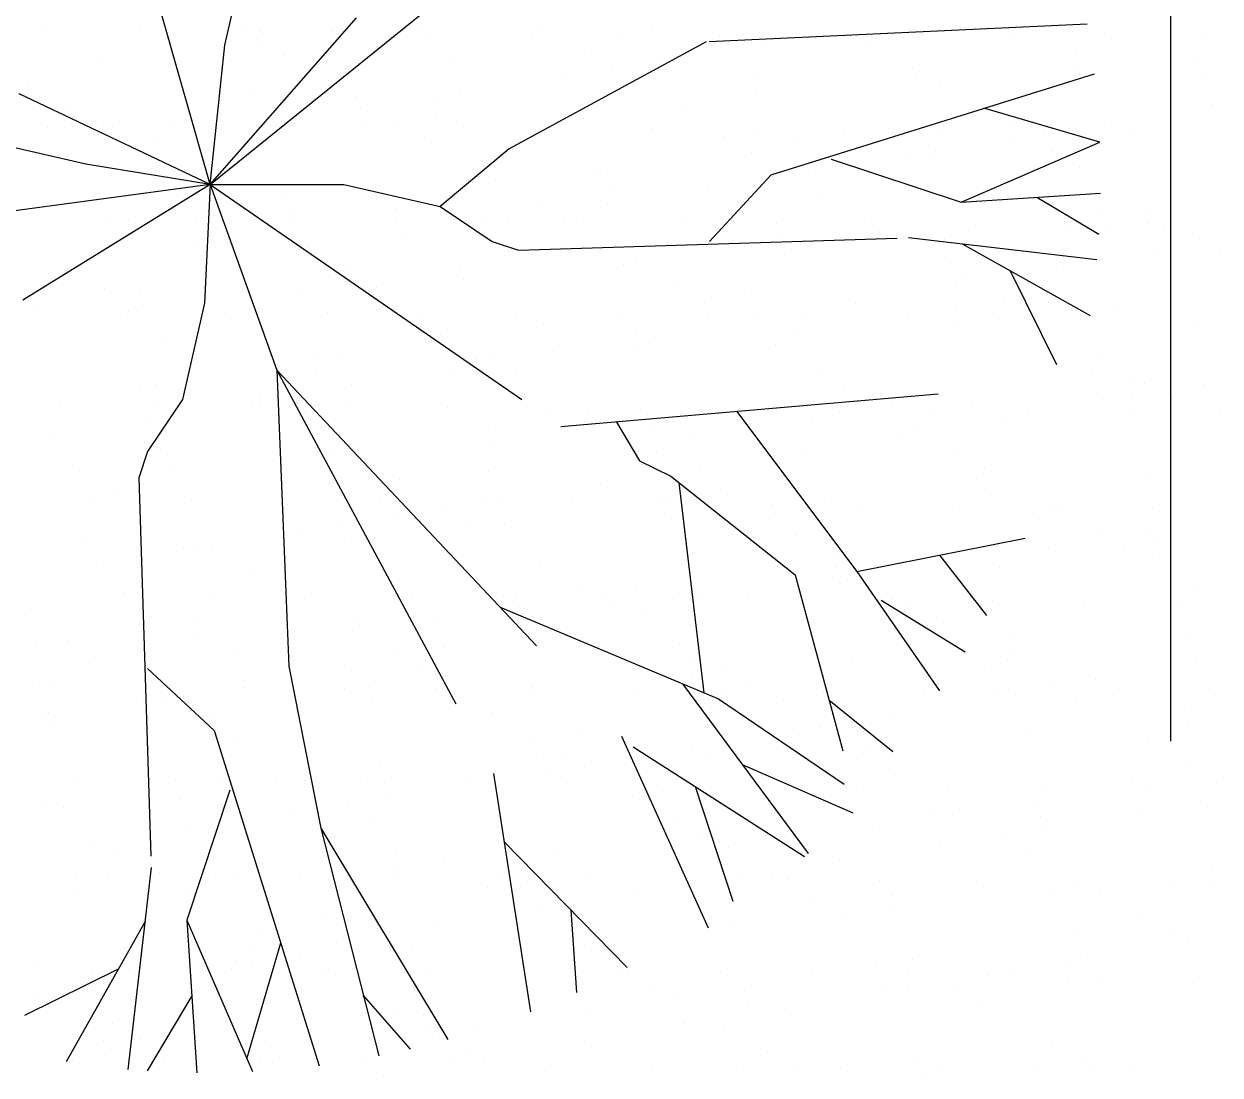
# Model space of a CAD drawing. Header units: millimetres. Extents: x -3 to 53, y -269 to 39.
# Drawn here: x 7.072 to 8.849, y 36.054 to 37.616 of the extents above; entities that cross this region are included whole.
import ezdxf
from ezdxf.enums import TextEntityAlignment as Align
from ezdxf.xclip import XClip

# ---------------------------------------------------------------- set-up
doc = ezdxf.new("R2010")
doc.units = ezdxf.units.MM
doc.header["$LTSCALE"] = 15
doc.header["$XCLIPFRAME"] = 2
for name, pattern in [('ACAD_ISO07W100', [3, 0, -3]), ('HIDDEN2', [0.1875, 0.125, -0.0625]), ('PHANTOM', [63.5, 31.75, -6.35, 6.35, -6.35, 6.35, -6.35]), ('PHANTOM2', [1.25, 0.625, -0.125, 0.125, -0.125, 0.125, -0.125])]:
    doc.linetypes.add(name, pattern=pattern)
doc.layers.get('0').update_dxf_attribs({"color": 250})
for name, color, linetype in [('A-EJES', 251, 'PHANTOM'), ('A-PROYECCIONES', 250, 'HIDDEN2'), ('DLP_VERDE', 250, 'Continuous')]:
    doc.layers.add(name, color=color, linetype=linetype)
doc.layers.add('A-MUROS', color=252, linetype='Continuous', lineweight=30)
doc.styles.add('R80', font='ARIALN.TTF', dxfattribs={"height": 2.03})

# ---------------------------------------------------------------- blocks, each defined once
blk = doc.blocks.new('A$C9f73720c')
at = {"layer": 'A-PROYECCIONES', "linetype": 'HIDDEN2', "ltscale": 0.3}
for p, q in [((39.5104, 95.2711), (39.3706, 94.7219)), ((39.5878, 94.7583), (39.5841, 95.2598)), ((39.6838, 95.2376), (39.5854, 95.0877)), ((39.7088, 95.0147), (39.6838, 95.2378)), ((39.7088, 95.0147), (39.7566, 95.2166)), ((39.7347, 95.124), (39.814, 95.1965)), ((39.7365, 94.9243), (39.8492, 95.1827)), ((39.7687, 94.9981), (39.926, 95.1486)), ((39.854, 94.3484), (40.0147, 95.1015)), ((39.8277, 95.0545), (39.9809, 95.0794)), ((39.5912, 94.8486), (39.7088, 95.0147)), ((40.1888, 94.7061), (40.2141, 94.9597)), ((39.585, 94.365), (39.7365, 94.9243)), ((40.2013, 94.8308), (40.3076, 94.8712)), ((40.2399, 94.728), (40.3498, 94.825)), ((40.1888, 94.7061), (40.3939, 94.7716)), ((39.5876, 94.7567), (39.5878, 94.7583)), ((39.6558, 94.6398), (39.5876, 94.7567)), ((39.3706, 94.7219), (39.4369, 94.3959)), ((39.9087, 94.6046), (40.1888, 94.7061)), ((40.3589, 94.6108), (40.46, 94.6793)), ((39.9723, 94.4833), (40.1669, 94.6172)), ((40.1669, 94.6172), (40.4374, 94.6082)), ((40.3096, 94.4543), (40.4856, 94.5957)), ((40.4132, 94.4597), (40.5299, 94.5956)), ((39.358, 93.9557), (39.117, 94.5524)), ((40.2726, 94.4097), (40.5684, 94.5148)), ((40.341, 94.312), (40.5713, 94.5081)), ((39.9372, 94.4454), (39.9723, 94.4833)), ((39.9849, 94.4919), (40.2946, 94.4362)), ((40.0848, 94.1837), (40.3096, 94.4543)), ((39.8713, 94.4293), (39.9372, 94.4454)), ((39.4369, 94.3959), (39.489, 94.2726)), ((40.4243, 94.383), (40.6036, 94.3871)), ((39.5613, 94.3315), (39.585, 94.365)), ((39.358, 93.9557), (39.854, 94.3484)), ((40.3206, 94.3002), (40.6309, 94.3402)), ((39.489, 94.2726), (39.5613, 94.3315)), ((39.6511, 93.9695), (40.3206, 94.3002)), ((39.4159, 94.1453), (39.489, 94.2726)), ((39.358, 93.9557), (39.1849, 94.2358)), ((40.4198, 94.0877), (40.652, 94.2079)), ((39.358, 93.9557), (39.4159, 94.1453)), ((40.5459, 94.153), (40.6655, 94.1254)), ((39.1666, 94.0367), (39.0394, 94.1098)), ((39.6511, 93.9695), (40.3184, 94.1021)), ((40.3184, 94.1021), (40.6731, 94.0516)), ((39.358, 93.9557), (39.1666, 94.0367)), ((39.358, 93.9557), (38.7038, 93.9672)), ((39.358, 93.9557), (39.6511, 93.9695)), ((39.6511, 93.9695), (40.077, 93.8583)), ((39.358, 93.9557), (39.1465, 93.7234)), ((39.358, 93.9557), (39.2752, 93.7875)), ((39.358, 93.9557), (39.2953, 93.5709)), ((39.358, 93.9557), (39.4413, 93.6392)), ((39.358, 93.9557), (39.5245, 93.896)), ((40.3209, 93.8332), (40.6766, 93.9219)), ((39.5245, 93.896), (39.6518, 93.8229)), ((40.5778, 93.821), (40.674, 93.8642)), ((40.077, 93.8583), (40.3209, 93.8332)), ((40.3209, 93.8332), (40.67, 93.8167)), ((39.6518, 93.8229), (39.7106, 93.7506)), ((40.5793, 93.8209), (40.5778, 93.821)), ((39.2752, 93.7875), (39.2021, 93.6602)), ((39.7106, 93.7506), (39.7442, 93.727)), ((39.7442, 93.727), (40.3035, 93.5754)), ((40.019, 93.6562), (40.1359, 93.7243)), ((40.1359, 93.7243), (40.1375, 93.7241)), ((40.1375, 93.7241), (40.658, 93.728)), ((40.2278, 93.7207), (40.3939, 93.6031)), ((40.6168, 93.6281), (40.4669, 93.7266)), ((40.3939, 93.6031), (40.6375, 93.6305)), ((40.3939, 93.6031), (40.615, 93.5508)), ((40.5032, 93.5773), (40.5909, 93.4813)), ((40.3035, 93.5754), (40.5805, 93.4546)), ((40.3773, 93.5432), (40.543, 93.3701)), ((40.4337, 93.4843), (40.4586, 93.3311))]:
    blk.add_line(p, q, dxfattribs=at)
at = {"layer": 'DLP_VERDE', "linetype": 'Continuous'}
for p, q in [((39.5826, 95.4277), (39.5826, 95.4277)), ((39.6071, 95.4127), (39.6071, 95.4127)), ((39.6335, 95.4106), (39.6335, 95.4106)), ((39.6779, 95.4125), (39.6779, 95.4125)), ((39.8883, 95.3608), (39.8883, 95.3608)), ((39.8539, 95.3292), (39.8539, 95.3292)), ((39.5419, 95.2989), (39.5419, 95.2989)), ((39.6854, 95.2906), (39.6854, 95.2906)), ((39.8317, 95.2913), (39.8317, 95.2913)), ((39.98, 95.2983), (39.98, 95.2983)), ((40.1235, 95.2901), (40.1235, 95.2901)), ((39.8001, 95.28), (39.8001, 95.28)), ((39.82, 95.2694), (39.82, 95.2694)), ((39.8644, 95.2713), (39.8644, 95.2713)), ((40.0731, 95.2805), (40.0731, 95.2805)), ((39.6601, 95.2624), (39.6601, 95.2624)), ((39.5429, 95.2423), (39.5429, 95.2423)), ((39.565, 95.2394), (39.565, 95.2394)), ((40.0812, 95.2281), (40.0812, 95.2281)), ((39.6839, 95.2237), (39.6839, 95.2237)), ((39.7879, 95.2101), (39.7879, 95.2101)), ((39.7103, 95.1977), (39.7103, 95.1977)), ((39.81, 95.2072), (39.81, 95.2072)), ((40.0468, 95.1965), (40.0468, 95.1965)), ((39.929, 95.1915), (39.929, 95.1915)), ((40.033, 95.1778), (40.033, 95.1778)), ((40.055, 95.1749), (40.055, 95.1749)), ((40.364, 95.1776), (40.364, 95.1776)), ((39.6448, 95.1617), (39.6448, 95.1617)), ((39.6759, 95.1662), (39.6759, 95.1662)), ((40.0828, 95.1612), (40.0828, 95.1612)), ((40.174, 95.1592), (40.174, 95.1592)), ((40.5209, 95.1607), (40.5209, 95.1607)), ((39.4965, 95.1547), (39.4965, 95.1547)), ((39.7883, 95.1535), (39.7883, 95.1535)), ((39.9345, 95.1542), (39.9345, 95.1542)), ((39.9931, 95.1473), (39.9931, 95.1473)), ((40.2263, 95.153), (40.2263, 95.153)), ((40.2596, 95.1393), (40.2596, 95.1393)), ((40.278, 95.1455), (40.278, 95.1455)), ((40.3, 95.1426), (40.3, 95.1426)), ((40.3726, 95.1537), (40.3726, 95.1537)), ((40.4194, 95.1463), (40.4194, 95.1463)), ((40.4639, 95.1482), (40.4639, 95.1482)), ((39.8466, 95.1212), (39.8466, 95.1212)), ((40.0065, 95.1282), (40.0065, 95.1282)), ((40.0509, 95.1302), (40.0509, 95.1302)), ((40.419, 95.127), (40.419, 95.127)), ((40.6451, 95.1257), (40.6451, 95.1257)), ((39.5935, 95.1102), (39.5935, 95.1102)), ((39.6222, 95.1169), (39.6222, 95.1169)), ((39.6379, 95.1121), (39.6379, 95.1121)), ((40.523, 95.1133), (40.523, 95.1133)), ((40.5451, 95.1104), (40.5451, 95.1104)), ((40.2742, 95.0954), (40.2742, 95.0954)), ((40.6107, 95.0942), (40.6107, 95.0942)), ((40.6641, 95.0947), (40.6641, 95.0947)), ((40.7681, 95.081), (40.7681, 95.081)), ((40.7901, 95.0781), (40.7901, 95.0781)), ((39.9033, 95.065), (39.9033, 95.065)), ((40.2398, 95.0638), (40.2398, 95.0638)), ((39.5324, 95.0346), (39.5324, 95.0346)), ((39.8689, 95.0335), (39.8689, 95.0335)), ((40.557, 95.0449), (40.557, 95.0449)), ((39.4531, 95.0169), (39.4531, 95.0169)), ((39.5993, 95.0176), (39.5993, 95.0176)), ((39.7476, 95.0246), (39.7476, 95.0246)), ((39.8911, 95.0164), (39.8911, 95.0164)), ((40.0374, 95.0171), (40.0374, 95.0171)), ((40.1857, 95.0241), (40.1857, 95.0241)), ((40.1861, 95.0146), (40.1861, 95.0146)), ((40.3291, 95.0159), (40.3291, 95.0159)), ((40.4754, 95.0166), (40.4754, 95.0166)), ((40.6237, 95.0236), (40.6237, 95.0236)), ((40.7672, 95.0154), (40.7672, 95.0154)), ((40.8591, 95.0161), (40.8591, 95.0161)), ((40.9134, 95.016), (40.9134, 95.016)), ((39.498, 95.0031), (39.498, 95.0031)), ((39.5098, 95.0065), (39.5098, 95.0065)), ((40.4461, 94.9981), (40.4461, 94.9981)), ((40.6059, 95.0051), (40.6059, 95.0051)), ((40.6504, 95.007), (40.6504, 95.007)), ((39.6138, 94.9929), (39.6138, 94.9929)), ((39.6358, 94.99), (39.6358, 94.99)), ((39.8151, 94.9842), (39.8151, 94.9842)), ((40.0331, 94.9801), (40.0331, 94.9801)), ((40.193, 94.9871), (40.193, 94.9871)), ((40.2374, 94.989), (40.2374, 94.989)), ((40.8381, 94.993), (40.8381, 94.993)), ((39.6201, 94.962), (39.6201, 94.962)), ((39.7548, 94.9743), (39.7548, 94.9743)), ((39.78, 94.969), (39.78, 94.969)), ((39.8244, 94.971), (39.8244, 94.971)), ((40.4672, 94.9627), (40.4672, 94.9627)), ((40.8037, 94.9615), (40.8037, 94.9615)), ((39.4442, 94.9538), (39.4442, 94.9538)), ((39.8588, 94.9606), (39.8588, 94.9606)), ((39.8809, 94.9577), (39.8809, 94.9577)), ((39.9998, 94.942), (39.9998, 94.942)), ((40.0963, 94.9323), (40.0963, 94.9323)), ((40.1038, 94.9283), (40.1038, 94.9283)), ((40.4328, 94.9311), (40.4328, 94.9311)), ((40.1259, 94.9254), (40.1259, 94.9254)), ((40.2449, 94.9098), (40.2449, 94.9098)), ((40.75, 94.9122), (40.75, 94.9122)), ((39.7253, 94.9019), (39.7253, 94.9019)), ((40.0619, 94.9008), (40.0619, 94.9008)), ((40.3489, 94.8961), (40.3489, 94.8961)), ((40.3709, 94.8932), (40.3709, 94.8932)), ((39.4124, 94.8881), (39.4124, 94.8881)), ((39.5559, 94.8798), (39.5559, 94.8798)), ((39.7022, 94.8805), (39.7022, 94.8805)), ((39.8505, 94.8875), (39.8505, 94.8875)), ((39.9939, 94.8793), (39.9939, 94.8793)), ((40.1402, 94.88), (40.1402, 94.88)), ((40.2885, 94.887), (40.2885, 94.887)), ((40.379, 94.8819), (40.379, 94.8819)), ((40.432, 94.8788), (40.432, 94.8788)), ((40.4899, 94.8775), (40.4899, 94.8775)), ((40.5782, 94.8795), (40.5782, 94.8795)), ((40.7265, 94.8865), (40.7265, 94.8865)), ((40.87, 94.8783), (40.87, 94.8783)), ((41.0163, 94.8789), (41.0163, 94.8789)), ((39.6909, 94.8704), (39.6909, 94.8704)), ((40.5939, 94.8638), (40.5939, 94.8638)), ((40.6159, 94.8609), (40.6159, 94.8609)), ((40.6326, 94.8569), (40.6326, 94.8569)), ((40.7924, 94.8639), (40.7924, 94.8639)), ((40.8369, 94.8658), (40.8369, 94.8658)), ((40.0081, 94.8515), (40.0081, 94.8515)), ((40.2196, 94.8389), (40.2196, 94.8389)), ((40.3795, 94.8459), (40.3795, 94.8459)), ((40.4239, 94.8478), (40.4239, 94.8478)), ((40.7349, 94.8453), (40.7349, 94.8453)), ((39.6372, 94.8211), (39.6372, 94.8211)), ((39.8066, 94.8209), (39.8066, 94.8209)), ((39.9665, 94.8278), (39.9665, 94.8278)), ((40.0109, 94.8298), (40.0109, 94.8298)), ((40.6602, 94.83), (40.6602, 94.83)), ((40.8389, 94.8316), (40.8389, 94.8316)), ((40.861, 94.8287), (40.861, 94.8287)), ((40.9967, 94.8288), (40.9967, 94.8288)), ((39.3936, 94.8028), (39.3936, 94.8028)), ((39.5535, 94.8098), (39.5535, 94.8098)), ((39.5979, 94.8118), (39.5979, 94.8118)), ((40.9799, 94.813), (40.9799, 94.813)), ((40.2892, 94.7996), (40.2892, 94.7996)), ((40.6258, 94.7984), (40.6258, 94.7984)), ((39.4396, 94.7757), (39.4396, 94.7757)), ((39.4617, 94.7728), (39.4617, 94.7728)), ((39.9183, 94.7692), (39.9183, 94.7692)), ((40.2548, 94.7681), (40.2548, 94.7681)), ((40.9429, 94.7796), (40.9429, 94.7796)), ((39.5153, 94.751), (39.5153, 94.751)), ((39.5807, 94.7571), (39.5807, 94.7571)), ((39.9533, 94.7504), (39.9533, 94.7504)), ((40.3913, 94.7499), (40.3913, 94.7499)), ((40.572, 94.7492), (40.572, 94.7492)), ((40.8294, 94.7494), (40.8294, 94.7494)), ((39.367, 94.7439), (39.367, 94.7439)), ((39.5474, 94.7389), (39.5474, 94.7389)), ((39.6587, 94.7427), (39.6587, 94.7427)), ((39.6847, 94.7434), (39.6847, 94.7434)), ((39.7067, 94.7405), (39.7067, 94.7405)), ((39.805, 94.7434), (39.805, 94.7434)), ((39.8839, 94.7377), (39.8839, 94.7377)), ((40.0968, 94.7422), (40.0968, 94.7422)), ((40.2431, 94.7429), (40.2431, 94.7429)), ((40.5348, 94.7417), (40.5348, 94.7417)), ((40.6811, 94.7423), (40.6811, 94.7423)), ((40.9728, 94.7411), (40.9728, 94.7411)), ((39.8257, 94.7248), (39.8257, 94.7248)), ((40.2011, 94.7188), (40.2011, 94.7188)), ((40.8191, 94.7158), (40.8191, 94.7158)), ((39.513, 94.7073), (39.513, 94.7073)), ((39.9297, 94.7111), (39.9297, 94.7111)), ((39.9517, 94.7082), (39.9517, 94.7082)), ((40.4061, 94.6977), (40.4061, 94.6977)), ((40.566, 94.7047), (40.566, 94.7047)), ((40.6104, 94.7066), (40.6104, 94.7066)), ((40.8531, 94.6973), (40.8531, 94.6973)), ((39.8302, 94.6885), (39.8302, 94.6885)), ((39.9931, 94.6797), (39.9931, 94.6797)), ((40.0707, 94.6926), (40.0707, 94.6926)), ((40.153, 94.6867), (40.153, 94.6867)), ((40.1747, 94.6789), (40.1747, 94.6789)), ((40.1974, 94.6886), (40.1974, 94.6886)), ((39.5801, 94.6617), (39.5801, 94.6617)), ((39.74, 94.6686), (39.74, 94.6686)), ((39.7844, 94.6706), (39.7844, 94.6706)), ((40.1967, 94.676), (40.1967, 94.676)), ((40.3157, 94.6603), (40.3157, 94.6603)), ((40.4822, 94.6669), (40.4822, 94.6669)), ((40.8187, 94.6657), (40.8187, 94.6657)), ((39.327, 94.6506), (39.327, 94.6506)), ((39.3714, 94.6525), (39.3714, 94.6525)), ((39.4592, 94.6581), (39.4592, 94.6581)), ((40.4197, 94.6466), (40.4197, 94.6466)), ((40.4418, 94.6437), (40.4418, 94.6437)), ((40.1113, 94.6365), (40.1113, 94.6365)), ((40.4478, 94.6354), (40.4478, 94.6354)), ((40.5608, 94.6281), (40.5608, 94.6281)), ((39.3235, 94.6062), (39.3235, 94.6062)), ((39.4698, 94.6068), (39.4698, 94.6068)), ((39.6181, 94.6139), (39.6181, 94.6139)), ((39.7404, 94.6062), (39.7404, 94.6062)), ((39.9079, 94.6063), (39.9079, 94.6063)), ((40.0561, 94.6133), (40.0561, 94.6133)), ((40.4942, 94.6128), (40.4942, 94.6128)), ((40.6648, 94.6144), (40.6648, 94.6144)), ((40.6868, 94.6115), (40.6868, 94.6115)), ((40.765, 94.6165), (40.765, 94.6165)), ((40.9322, 94.6123), (40.9322, 94.6123)), ((39.7616, 94.6056), (39.7616, 94.6056)), ((40.0769, 94.605), (40.0769, 94.605)), ((40.1996, 94.6051), (40.1996, 94.6051)), ((40.3459, 94.6058), (40.3459, 94.6058)), ((40.6376, 94.6046), (40.6376, 94.6046)), ((40.7839, 94.6052), (40.7839, 94.6052)), ((40.8058, 94.5958), (40.8058, 94.5958)), ((39.3694, 94.5758), (39.3694, 94.5758)), ((39.706, 94.5746), (39.706, 94.5746)), ((40.3941, 94.5861), (40.3941, 94.5861)), ((40.9098, 94.5821), (40.9098, 94.5821)), ((40.9318, 94.5792), (40.9318, 94.5792)), ((40.0231, 94.5558), (40.0231, 94.5558)), ((40.5926, 94.5566), (40.5926, 94.5566)), ((40.7525, 94.5635), (40.7525, 94.5635)), ((40.7969, 94.5655), (40.7969, 94.5655)), ((39.335, 94.5443), (39.335, 94.5443)), ((39.4065, 94.5399), (39.4065, 94.5399)), ((40.1796, 94.5385), (40.1796, 94.5385)), ((40.3395, 94.5455), (40.3395, 94.5455)), ((40.3839, 94.5474), (40.3839, 94.5474)), ((39.5105, 94.5262), (39.5105, 94.5262)), ((39.5325, 94.5233), (39.5325, 94.5233)), ((39.6522, 94.5254), (39.6522, 94.5254)), ((39.7666, 94.5205), (39.7666, 94.5205)), ((39.9265, 94.5275), (39.9265, 94.5275)), ((39.9709, 94.5294), (39.9709, 94.5294)), ((40.6752, 94.5342), (40.6752, 94.5342)), ((39.3536, 94.5025), (39.3536, 94.5025)), ((39.5135, 94.5094), (39.5135, 94.5094)), ((39.5579, 94.5114), (39.5579, 94.5114)), ((39.6515, 94.5076), (39.6515, 94.5076)), ((40.3043, 94.5038), (40.3043, 94.5038)), ((40.6408, 94.5027), (40.6408, 94.5027)), ((39.2813, 94.495), (39.2813, 94.495)), ((39.7555, 94.4939), (39.7555, 94.4939)), ((39.7776, 94.491), (39.7776, 94.491)), ((39.2829, 94.4773), (39.2829, 94.4773)), ((39.4264, 94.4691), (39.4264, 94.4691)), ((39.5727, 94.4697), (39.5727, 94.4697)), ((39.7209, 94.4768), (39.7209, 94.4768)), ((39.8644, 94.4685), (39.8644, 94.4685)), ((39.8965, 94.4754), (39.8965, 94.4754)), ((39.9333, 94.4735), (39.9333, 94.4735)), ((40.0107, 94.4692), (40.0107, 94.4692)), ((40.159, 94.4762), (40.159, 94.4762)), ((40.2699, 94.4723), (40.2699, 94.4723)), ((40.3024, 94.468), (40.3024, 94.468)), ((40.4487, 94.4687), (40.4487, 94.4687)), ((40.597, 94.4757), (40.597, 94.4757)), ((40.7405, 94.4675), (40.7405, 94.4675)), ((40.8868, 94.4681), (40.8868, 94.4681)), ((40.0005, 94.4617), (40.0005, 94.4617)), ((40.0226, 94.4588), (40.0226, 94.4588)), ((40.587, 94.4534), (40.587, 94.4534)), ((39.5624, 94.4431), (39.5624, 94.4431)), ((39.8989, 94.4419), (39.8989, 94.4419)), ((40.1416, 94.4431), (40.1416, 94.4431)), ((40.2456, 94.4294), (40.2456, 94.4294)), ((39.528, 94.4116), (39.528, 94.4116)), ((40.2161, 94.4231), (40.2161, 94.4231)), ((40.2676, 94.4265), (40.2676, 94.4265)), ((40.3866, 94.4109), (40.3866, 94.4109)), ((40.7791, 94.4154), (40.7791, 94.4154)), ((39.8452, 94.3927), (39.8452, 94.3927)), ((40.3661, 94.3973), (40.3661, 94.3973)), ((40.4906, 94.3972), (40.4906, 94.3972)), ((40.5126, 94.3943), (40.5126, 94.3943)), ((40.526, 94.4043), (40.526, 94.4043)), ((40.5704, 94.4063), (40.5704, 94.4063)), ((40.8682, 94.4015), (40.8682, 94.4015)), ((39.9531, 94.3793), (39.9531, 94.3793)), ((40.113, 94.3863), (40.113, 94.3863)), ((40.1574, 94.3882), (40.1574, 94.3882)), ((40.6316, 94.3786), (40.6316, 94.3786)), ((39.4743, 94.3623), (39.4743, 94.3623)), ((39.5401, 94.3613), (39.5401, 94.3613)), ((39.7, 94.3683), (39.7, 94.3683)), ((39.7444, 94.3702), (39.7444, 94.3702)), ((40.4972, 94.3711), (40.4972, 94.3711)), ((40.7356, 94.3649), (40.7356, 94.3649)), ((40.7577, 94.362), (40.7577, 94.362)), ((40.8338, 94.37), (40.8338, 94.37)), ((39.287, 94.3502), (39.287, 94.3502)), ((39.3314, 94.3522), (39.3314, 94.3522)), ((39.3857, 94.3402), (39.3857, 94.3402)), ((39.8238, 94.3396), (39.8238, 94.3396)), ((40.1263, 94.3408), (40.1263, 94.3408)), ((40.4628, 94.3396), (40.4628, 94.3396)), ((39.2323, 94.3227), (39.2323, 94.3227)), ((39.2375, 94.3331), (39.2375, 94.3331)), ((39.5292, 94.3319), (39.5292, 94.3319)), ((39.6755, 94.3326), (39.6755, 94.3326)), ((39.9673, 94.3314), (39.9673, 94.3314)), ((40.1135, 94.3321), (40.1135, 94.3321)), ((40.2618, 94.3391), (40.2618, 94.3391)), ((40.4053, 94.3309), (40.4053, 94.3309)), ((40.5516, 94.3316), (40.5516, 94.3316)), ((40.6998, 94.3386), (40.6998, 94.3386)), ((40.8433, 94.3304), (40.8433, 94.3304)), ((39.3363, 94.309), (39.3363, 94.309)), ((39.3584, 94.3061), (39.3584, 94.3061)), ((39.7554, 94.3104), (39.7554, 94.3104)), ((40.0919, 94.3092), (40.0919, 94.3092)), ((40.78, 94.3207), (40.78, 94.3207)), ((39.4774, 94.2904), (39.4774, 94.2904)), ((40.4091, 94.2904), (40.4091, 94.2904)), ((39.3845, 94.28), (39.3845, 94.28)), ((39.5814, 94.2767), (39.5814, 94.2767)), ((39.6034, 94.2738), (39.6034, 94.2738)), ((39.721, 94.2789), (39.721, 94.2789)), ((39.7224, 94.2582), (39.7224, 94.2582)), ((40.0382, 94.26), (40.0382, 94.26)), ((40.5526, 94.2562), (40.5526, 94.2562)), ((40.7125, 94.2632), (40.7125, 94.2632)), ((40.7569, 94.2651), (40.7569, 94.2651)), ((39.3501, 94.2485), (39.3501, 94.2485)), ((39.8264, 94.2445), (39.8264, 94.2445)), ((39.8484, 94.2416), (39.8484, 94.2416)), ((40.1396, 94.2381), (40.1396, 94.2381)), ((40.2995, 94.2451), (40.2995, 94.2451)), ((40.3439, 94.2471), (40.3439, 94.2471)), ((40.6902, 94.2385), (40.6902, 94.2385)), ((39.6672, 94.2296), (39.6672, 94.2296)), ((39.7266, 94.2201), (39.7266, 94.2201)), ((39.8865, 94.2271), (39.8865, 94.2271)), ((39.9309, 94.229), (39.9309, 94.229)), ((39.9674, 94.2259), (39.9674, 94.2259)), ((39.2963, 94.1993), (39.2963, 94.1993)), ((39.3136, 94.2021), (39.3136, 94.2021)), ((39.4735, 94.2091), (39.4735, 94.2091)), ((39.4886, 94.2031), (39.4886, 94.2031)), ((39.5179, 94.211), (39.5179, 94.211)), ((39.9266, 94.2025), (39.9266, 94.2025)), ((40.0714, 94.2122), (40.0714, 94.2122)), ((40.0935, 94.2093), (40.0935, 94.2093)), ((40.3193, 94.2081), (40.3193, 94.2081)), ((40.3647, 94.202), (40.3647, 94.202)), ((40.6558, 94.2069), (40.6558, 94.2069)), ((40.8027, 94.2015), (40.8027, 94.2015)), ((39.194, 94.1954), (39.194, 94.1954)), ((39.3403, 94.196), (39.3403, 94.196)), ((39.6321, 94.1948), (39.6321, 94.1948)), ((39.7783, 94.1955), (39.7783, 94.1955)), ((40.0701, 94.1943), (40.0701, 94.1943)), ((40.2124, 94.1937), (40.2124, 94.1937)), ((40.2164, 94.195), (40.2164, 94.195)), ((40.3164, 94.18), (40.3164, 94.18)), ((40.5081, 94.1938), (40.5081, 94.1938)), ((40.6544, 94.1945), (40.6544, 94.1945)), ((39.9484, 94.1777), (39.9484, 94.1777)), ((40.2849, 94.1766), (40.2849, 94.1766)), ((40.3385, 94.1771), (40.3385, 94.1771)), ((39.5774, 94.1473), (39.5774, 94.1473)), ((39.914, 94.1462), (39.914, 94.1462)), ((40.4575, 94.1614), (40.4575, 94.1614)), ((40.5615, 94.1477), (40.5615, 94.1477)), ((40.5835, 94.1448), (40.5835, 94.1448)), ((40.6021, 94.1577), (40.6021, 94.1577)), ((40.2311, 94.1273), (40.2311, 94.1273)), ((40.7025, 94.1291), (40.7025, 94.1291)), ((39.2065, 94.117), (39.2065, 94.117)), ((39.543, 94.1158), (39.543, 94.1158)), ((40.7391, 94.115), (40.7391, 94.115)), ((39.1622, 94.0918), (39.1622, 94.0918)), ((39.8602, 94.0969), (39.8602, 94.0969)), ((40.3261, 94.097), (40.3261, 94.097)), ((40.486, 94.1039), (40.486, 94.1039)), ((40.5304, 94.1059), (40.5304, 94.1059)), ((39.1721, 94.0855), (39.1721, 94.0855)), ((39.1842, 94.0889), (39.1842, 94.0889)), ((39.3032, 94.0732), (39.3032, 94.0732)), ((39.9131, 94.0789), (39.9131, 94.0789)), ((40.073, 94.0859), (40.073, 94.0859)), ((40.1174, 94.0879), (40.1174, 94.0879)), ((40.5123, 94.0754), (40.5123, 94.0754)), ((39.1534, 94.0665), (39.1534, 94.0665)), ((39.2969, 94.0583), (39.2969, 94.0583)), ((39.4072, 94.0595), (39.4072, 94.0595)), ((39.4292, 94.0566), (39.4292, 94.0566)), ((39.4431, 94.0589), (39.4431, 94.0589)), ((39.4893, 94.0666), (39.4893, 94.0666)), ((39.5001, 94.0609), (39.5001, 94.0609)), ((39.5914, 94.066), (39.5914, 94.066)), ((39.66, 94.0679), (39.66, 94.0679)), ((39.7044, 94.0698), (39.7044, 94.0698)), ((39.7349, 94.0577), (39.7349, 94.0577)), ((39.8812, 94.0584), (39.8812, 94.0584)), ((40.0295, 94.0654), (40.0295, 94.0654)), ((40.1729, 94.0572), (40.1729, 94.0572)), ((40.3192, 94.0579), (40.3192, 94.0579)), ((40.4675, 94.0649), (40.4675, 94.0649)), ((40.611, 94.0567), (40.611, 94.0567)), ((40.7572, 94.0574), (40.7572, 94.0574)), ((39.247, 94.0499), (39.247, 94.0499)), ((39.2914, 94.0518), (39.2914, 94.0518)), ((39.5482, 94.041), (39.5482, 94.041)), ((40.1413, 94.045), (40.1413, 94.045)), ((40.4779, 94.0439), (40.4779, 94.0439)), ((39.6522, 94.0273), (39.6522, 94.0273)), ((39.6743, 94.0244), (39.6743, 94.0244)), ((39.7704, 94.0147), (39.7704, 94.0147)), ((39.7933, 94.0087), (39.7933, 94.0087)), ((40.1069, 94.0135), (40.1069, 94.0135)), ((39.3995, 93.9843), (39.3995, 93.9843)), ((39.8973, 93.995), (39.8973, 93.995)), ((39.9193, 93.9921), (39.9193, 93.9921)), ((40.4241, 93.9946), (40.4241, 93.9946)), ((39.736, 93.9831), (39.736, 93.9831)), ((40.0383, 93.9765), (40.0383, 93.9765)), ((39.3651, 93.9528), (39.3651, 93.9528)), ((40.0532, 93.9642), (40.0532, 93.9642)), ((40.1423, 93.9628), (40.1423, 93.9628)), ((40.1643, 93.9599), (40.1643, 93.9599)), ((40.5126, 93.9558), (40.5126, 93.9558)), ((40.6725, 93.9628), (40.6725, 93.9628)), ((40.7169, 93.9647), (40.7169, 93.9647)), ((39.6823, 93.9339), (39.6823, 93.9339)), ((40.0996, 93.9378), (40.0996, 93.9378)), ((40.2595, 93.9447), (40.2595, 93.9447)), ((40.2833, 93.9442), (40.2833, 93.9442)), ((40.3039, 93.9467), (40.3039, 93.9467)), ((40.7052, 93.9427), (40.7052, 93.9427)), ((39.1079, 93.9224), (39.1079, 93.9224)), ((39.2562, 93.9294), (39.2562, 93.9294)), ((39.3997, 93.9212), (39.3997, 93.9212)), ((39.546, 93.9218), (39.546, 93.9218)), ((39.6866, 93.9197), (39.6866, 93.9197)), ((39.6943, 93.9289), (39.6943, 93.9289)), ((39.8377, 93.9206), (39.8377, 93.9206)), ((39.8465, 93.9267), (39.8465, 93.9267)), ((39.8909, 93.9286), (39.8909, 93.9286)), ((39.984, 93.9213), (39.984, 93.9213)), ((40.1323, 93.9283), (40.1323, 93.9283)), ((40.2758, 93.9201), (40.2758, 93.9201)), ((40.3873, 93.9305), (40.3873, 93.9305)), ((40.4093, 93.9276), (40.4093, 93.9276)), ((40.422, 93.9208), (40.422, 93.9208)), ((40.5703, 93.9278), (40.5703, 93.9278)), ((40.7138, 93.9196), (40.7138, 93.9196)), ((39.2736, 93.9017), (39.2736, 93.9017)), ((39.3113, 93.9035), (39.3113, 93.9035)), ((39.4335, 93.9087), (39.4335, 93.9087)), ((39.4779, 93.9106), (39.4779, 93.9106)), ((40.3343, 93.9123), (40.3343, 93.9123)), ((40.5283, 93.9119), (40.5283, 93.9119)), ((40.6323, 93.8982), (40.6323, 93.8982)), ((40.6544, 93.8953), (40.6544, 93.8953)), ((40.6708, 93.9112), (40.6708, 93.9112)), ((39.9634, 93.882), (39.9634, 93.882)), ((40.2999, 93.8808), (40.2999, 93.8808)), ((40.6171, 93.8619), (40.6171, 93.8619)), ((39.129, 93.856), (39.129, 93.856)), ((39.233, 93.8423), (39.233, 93.8423)), ((39.5925, 93.8516), (39.5925, 93.8516)), ((39.929, 93.8504), (39.929, 93.8504)), ((39.2551, 93.8394), (39.2551, 93.8394)), ((40.2462, 93.8315), (40.2462, 93.8315)), ((39.2215, 93.8212), (39.2215, 93.8212)), ((39.3741, 93.8238), (39.3741, 93.8238)), ((39.4781, 93.8101), (39.4781, 93.8101)), ((39.5001, 93.8072), (39.5001, 93.8072)), ((39.5581, 93.8201), (39.5581, 93.8201)), ((40.6991, 93.8146), (40.6991, 93.8146)), ((39.1871, 93.7897), (39.1871, 93.7897)), ((39.3591, 93.7923), (39.3591, 93.7923)), ((39.6191, 93.7915), (39.6191, 93.7915)), ((39.7971, 93.7918), (39.7971, 93.7918)), ((39.8752, 93.8012), (39.8752, 93.8012)), ((40.2351, 93.7912), (40.2351, 93.7912)), ((40.2861, 93.7966), (40.2861, 93.7966)), ((40.446, 93.8036), (40.446, 93.8036)), ((40.4904, 93.8055), (40.4904, 93.8055)), ((40.6732, 93.7907), (40.6732, 93.7907)), ((39.0645, 93.7846), (39.0645, 93.7846)), ((39.2108, 93.7853), (39.2108, 93.7853)), ((39.5025, 93.7841), (39.5025, 93.7841)), ((39.6488, 93.7847), (39.6488, 93.7847)), ((39.7231, 93.7778), (39.7231, 93.7778)), ((39.7451, 93.7749), (39.7451, 93.7749)), ((39.8731, 93.7786), (39.8731, 93.7786)), ((39.9406, 93.7835), (39.9406, 93.7835)), ((40.033, 93.7855), (40.033, 93.7855)), ((40.0774, 93.7875), (40.0774, 93.7875)), ((40.0868, 93.7842), (40.0868, 93.7842)), ((40.3786, 93.783), (40.3786, 93.783)), ((40.5249, 93.7837), (40.5249, 93.7837)), ((40.5273, 93.7796), (40.5273, 93.7796)), ((39.4601, 93.7605), (39.4601, 93.7605)), ((39.5043, 93.7708), (39.5043, 93.7708)), ((39.62, 93.7675), (39.62, 93.7675)), ((39.6644, 93.7694), (39.6644, 93.7694)), ((39.8641, 93.7593), (39.8641, 93.7593)), ((39.1334, 93.7404), (39.1334, 93.7404)), ((39.207, 93.7495), (39.207, 93.7495)), ((39.2514, 93.7514), (39.2514, 93.7514)), ((39.9681, 93.7456), (39.9681, 93.7456)), ((39.9902, 93.7427), (39.9902, 93.7427)), ((40.1564, 93.7493), (40.1564, 93.7493)), ((40.4929, 93.7481), (40.4929, 93.7481)), ((39.7854, 93.7189), (39.7854, 93.7189)), ((40.1091, 93.727), (40.1091, 93.727)), ((40.122, 93.7177), (40.122, 93.7177)), ((40.2132, 93.7133), (40.2132, 93.7133)), ((40.2352, 93.7104), (40.2352, 93.7104)), ((39.4145, 93.6885), (39.4145, 93.6885)), ((39.751, 93.6874), (39.751, 93.6874)), ((40.3542, 93.6947), (40.3542, 93.6947)), ((40.4391, 93.6988), (40.4391, 93.6988)), ((40.0682, 93.6685), (40.0682, 93.6685)), ((40.4582, 93.681), (40.4582, 93.681)), ((40.4802, 93.6781), (40.4802, 93.6781)), ((39.4619, 93.6552), (39.4619, 93.6552)), ((39.6054, 93.647), (39.6054, 93.647)), ((39.7517, 93.6476), (39.7517, 93.6476)), ((39.8999, 93.6547), (39.8999, 93.6547)), ((40.1897, 93.6471), (40.1897, 93.6471)), ((40.338, 93.6541), (40.338, 93.6541)), ((40.4726, 93.6554), (40.4726, 93.6554)), ((40.5992, 93.6625), (40.5992, 93.6625)), ((40.6277, 93.6466), (40.6277, 93.6466)), ((40.6325, 93.6624), (40.6325, 93.6624)), ((39.6973, 93.6381), (39.6973, 93.6381)), ((40.0434, 93.6464), (40.0434, 93.6464)), ((40.0596, 93.6374), (40.0596, 93.6374)), ((40.2195, 93.6444), (40.2195, 93.6444)), ((40.2639, 93.6463), (40.2639, 93.6463)), ((40.4814, 93.6459), (40.4814, 93.6459)), ((39.6466, 93.6194), (39.6466, 93.6194)), ((39.8065, 93.6263), (39.8065, 93.6263)), ((39.8509, 93.6283), (39.8509, 93.6283)), ((40.3493, 93.6166), (40.3493, 93.6166)), ((39.9784, 93.5862), (39.9784, 93.5862)), ((40.3149, 93.585), (40.3149, 93.585)), ((39.944, 93.5547), (39.944, 93.5547)), ((40.2612, 93.5358), (40.2612, 93.5358)), ((39.8903, 93.5054), (39.8903, 93.5054)), ((39.935, 93.5098), (39.935, 93.5098)), ((40.0028, 93.5176), (40.0028, 93.5176)), ((40.1462, 93.5093), (40.1462, 93.5093)), ((40.2925, 93.51), (40.2925, 93.51)), ((40.4408, 93.517), (40.4408, 93.517)), ((40.4504, 93.5051), (40.4504, 93.5051)), ((40.5843, 93.5088), (40.5843, 93.5088)), ((40.0374, 93.4871), (40.0374, 93.4871)), ((40.039, 93.4961), (40.039, 93.4961)), ((40.061, 93.4932), (40.061, 93.4932)), ((40.2461, 93.4962), (40.2461, 93.4962)), ((40.406, 93.5032), (40.406, 93.5032)), ((39.993, 93.4852), (39.993, 93.4852)), ((40.18, 93.4775), (40.18, 93.4775)), ((40.5423, 93.4839), (40.5423, 93.4839)), ((40.1714, 93.4535), (40.1714, 93.4535)), ((40.284, 93.4638), (40.284, 93.4638)), ((40.3061, 93.4609), (40.3061, 93.4609)), ((40.5079, 93.4523), (40.5079, 93.4523)), ((40.425, 93.4453), (40.425, 93.4453)), ((40.529, 93.4316), (40.529, 93.4316)), ((40.5511, 93.4287), (40.5511, 93.4287)), ((40.4542, 93.4031), (40.4542, 93.4031)), ((40.3954, 93.3729), (40.3954, 93.3729)), ((40.5436, 93.3799), (40.5436, 93.3799)), ((40.4326, 93.355), (40.4326, 93.355))]:
    blk.add_line(p, q, dxfattribs=at)
at = {"style": 'R80'}
for height, rotation, p in [(0.09, 0.009, (39.554, 141.0046, 0)), (0.09, 0.009, (45.7984, 139.3226, 0)), (0.09, 0.009, (50.4634, 135.3578, 0)), (0.09, 0.009, (41.9784, 129.0436, 0)), (0.09, 0.009, (37.8409, 128.6089, 0)), (0.09, 0.009, (35.483, 116.3582, 0)), (0.09, 0.009, (38.5607, 113.6321, 0)), (0.09, 0.009, (45.1292, 84.3757, 0)), (0.09, 0.009, (43.9111, 83.9335, 0)), (0.09, 0.009, (43.1485, 83.401, 0)), (0.09, 0.009, (28.0067, 80.1071, 0)), (0.09, 0.009, (44.3753, 79.9046, 0)), (0.09, 0.009, (55.151, 79.2173, 0)), (0.09, 0.009, (38.2608, 76.0049)), (0.09, 0.009, (39.0036, 75.5558)), (0.09, 0.009, (27.5137, 75.2133, 0)), (0.09, 0.009, (27.5137, 75.2133, 0)), (0.09, 0.009, (39.8519, 75.1543)), (0.09, 0.009, (25.3599, 70.2709, 0)), (0.09, 0.009, (32.1646, 69.192, 0)), (0.09, 0.009, (32.1646, 69.192, 0)), (0.09, 0.009, (26.9947, 68.6392, 0)), (0.09, 0.009, (59.8504, 67.3859, 0)), (0.09, 0.009, (24.839, 65.5107, 0)), (0.09, 0.009, (24.839, 65.5107, 0)), (0.09, 0.009, (33.5008, 60.261, 0)), (0.09, 0.009, (33.5008, 60.261, 0)), (0.09, 347.3908, (17.1069, 59.2726, 0)), (0.09, 0.009, (26.4708, 59.2035, 0)), (0.09, 0.009, (26.4708, 59.2035, 0)), (0.09, 0.009, (23.1216, 58.7685, 0)), (0.09, 0.009, (23.1216, 58.7685, 0)), (0.09, 0.009, (27.6632, 55.3959, 0)), (0.09, 0.009, (27.6632, 55.3959, 0)), (0.09, 0.009, (22.2239, 54.9818, 0)), (0.09, 0.009, (22.2239, 54.9818, 0)), (0.09, 0.009, (65.7174, 53.5803, 0)), (0.09, 0.009, (38.377, 51.7166, 0)), (0.09, 0.009, (38.377, 51.7166, 0)), (0.09, 0.009, (21.0294, 51.3767, 0)), (0.09, 0.009, (21.0294, 51.3767, 0)), (0.09, 0.009, (29.4091, 50.8876, 0)), (0.09, 0.009, (29.4091, 50.8876, 0)), (0.09, 0.009, (22.5184, 48.0808, 0)), (0.09, 0.009, (22.5184, 48.0808, 0)), (0.09, 0.009, (32.8305, 47.9478, 0)), (0.09, 0.009, (38.6414, 47.9238, 0)), (0.09, 1.5576, (45.5013, 47.0033, 0)), (0.09, 1.5576, (45.5013, 47.0033, 0)), (0.09, 1.5576, (42.9613, 45.8781, 0)), (0.09, 0.009, (31.2252, 43.4352, 0)), (0.09, 0.009, (31.2252, 43.4352, 0)), (0.09, 0.009, (24.8291, 43.3056, 0)), (0.09, 0.009, (24.8291, 43.3056, 0)), (0.09, 0.009, (28.8684, 42.6092, 0)), (0.09, 0.009, (28.8684, 42.6092, 0)), (0.09, 0.009, (46.0815, 42.4048, 0)), (0.09, 0.009, (19.0307, 42.0559, 0)), (0.09, 0.009, (19.0307, 42.0559, 0)), (0.09, 0.009, (70.9067, 41.0329, 0)), (0.09, 0.009, (22.7765, 38.7407, 0)), (0.09, 0.009, (22.7765, 38.7407, 0)), (0.09, 0.009, (17.8952, 37.4624, 0)), (0.09, 0.009, (17.8952, 37.4624, 0)), (0.09, 0.009, (25.8226, 33.2142, 0)), (0.09, 0.009, (21.5027, 31.2754, 0)), (0.1403, 0.009, (43.0178, 29.8778, 0)), (0.09, 0.009, (24.3978, 29.2659, 0)), (0.09, 0.009, (49.7565, 29.0287, 0)), (0.09, 0.009, (16.51, 28.4123, 0)), (0.09, 0.009, (16.51, 28.4123, 0)), (0.09, 0.009, (40.7946, 24.893, 0)), (0.09, 0.009, (18.1268, 23.6374, 0)), (0.09, 0.009, (20.346, 20.3291, 0)), (0.09, 0.009, (38.3365, 19.4632, 0)), (0.09, 0.009, (18.2869, 15.9828, 0)), (0.09, 0.009, (36.6694, 12.5977, 0)), (0.09, 337.7998, (24.7536, 11.2334, 0)), (0.09, 0.009, (33.5928, 10.3508, 0)), (0.09, 337.7998, (21.6109, 10.1247, 0)), (0.09, 337.7998, (16.5605, 9.5998, 0)), (0.09, 337.7998, (29.9414, 8.9534, 0)), (0.09, 337.7998, (31.6402, 7.9561, 0)), (0.09, 337.7998, (26.736, 7.7966, 0)), (0.09, 337.7998, (32.0288, 7.0232, 0)), (0.09, 0.009, (16.5347, 5.5678, 0)), (0.09, 0.009, (23.3239, 5.5763, 0)), (0.09, 0.009, (34.4718, 3.6379, 0))]:
    blk.add_attdef('N.P.T.+0.00', text='', height=height, rotation=rotation, dxfattribs=at).set_placement(p, align=Align.MIDDLE_CENTER)
for p in [(49.9263, 138.2431, 0), (56.6904, 136.252, 0), (60.5336, 135.5237, 0), (42.6322, 135.1839), (46.2516, 126.9171), (35.1548, 97.8545, 0), (31.2618, 93.9445, 0), (17.9393, 86.8861, 0), (34.7444, 85.6148, 0), (35.5048, 81.4636, 0), (34.6534, 76.9929, 0), (59.6668, 73.2509), (40.4113, 65.8421, 0), (43.5611, 65.2125, 0), (64.4681, 61.3857), (43.9111, 51.4927, 0), (32.9744, 51.0828, 0), (69.3242, 50.0814, 0), (48.0327, 50.0735, 0), (52.9599, 39.4701, 0), (74.4159, 35.7467, 0)]:
    blk.add_attdef('N.P.T.+0.00', text='', height=0.2109, dxfattribs=at).set_placement(p, align=Align.MIDDLE_CENTER)
blk = doc.blocks.new('Ejes_Torre G')
at = {"layer": 'A-EJES', "linetype": 'PHANTOM2', "ltscale": 0.5}
blk.add_lwpolyline([(8.775, 16.65), (8.775, 14.35)], dxfattribs=at)

msp = doc.modelspace()

# ---------------------------------------------------------------- block references
at = {"linetype": 'ACAD_ISO07W100', "ltscale": 5}
ref = msp.add_blockref('A$C9f73720c', (-94.0043, 47.5864), dxfattribs=dict(at, rotation=286.9770955472961))
XClip(ref).set_block_clipping_path([(53.9739667831, 80.2683385944), (69.3730303047, 130.7085147865), (51.0595701083, 136.2994971771), (35.6605065867, 85.8593209849)])

# ---------------------------------------------------------------- next in the draw order: block references
at = {"layer": 'A-MUROS'}
msp.add_blockref('Ejes_Torre G', (0, 22.2), dxfattribs=at)

doc.saveas('drawing.dxf')
